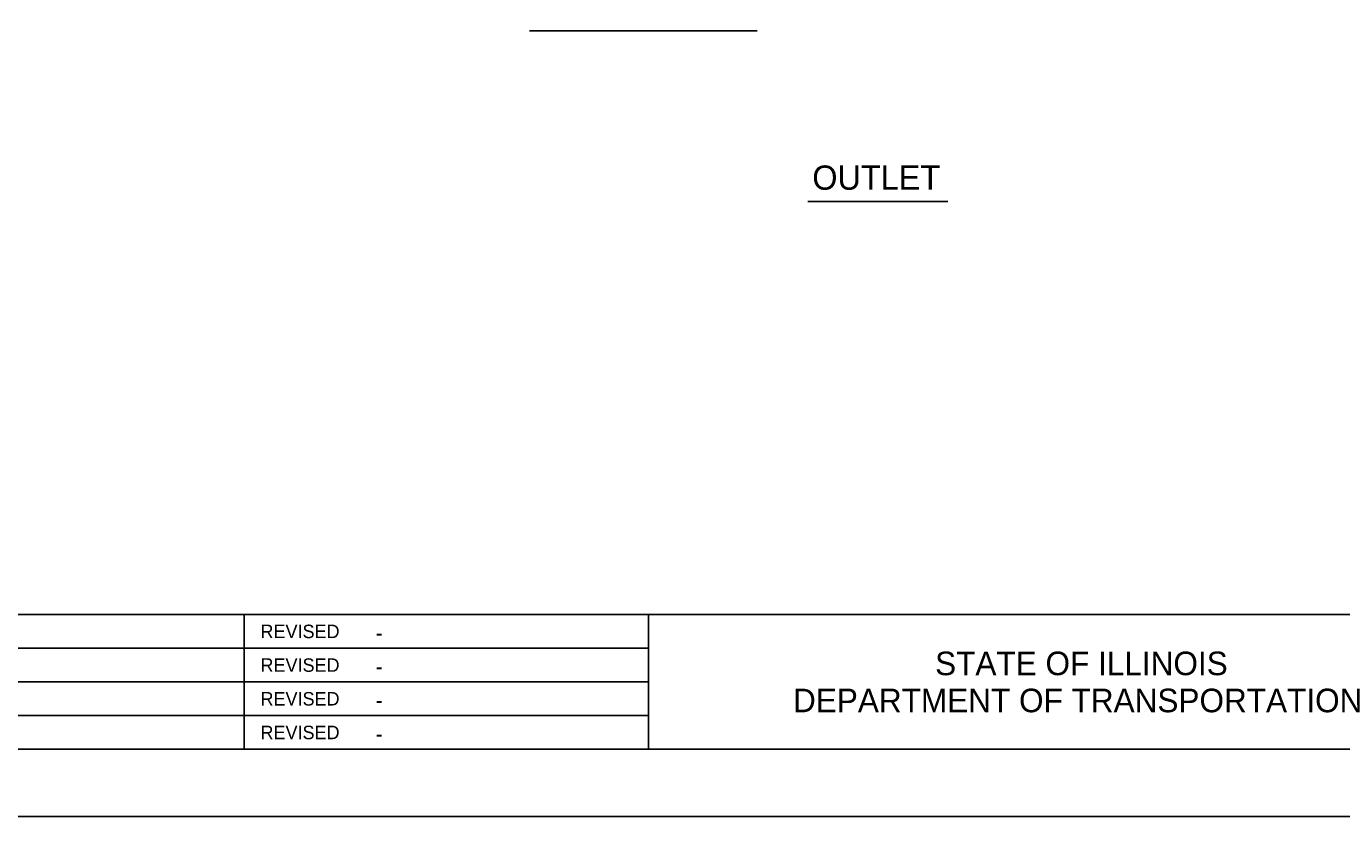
# Model space of a CAD drawing. Extents: x 1901644 to 1903004, y 132483 to 132923.
# Drawn here: x 1902514.9 to 1902710.1, y 132483.2 to 132600.5 of the extents above; entities that cross this region are included whole.
import ezdxf

# ---------------------------------------------------------------- set-up
doc = ezdxf.new("R2010")
doc.units = 0
for name, color, linetype in [('Level 48', 7, 'Continuous'), ('Sheets_50 Reference Boundary', 7, 'Continuous'), ('Sheets_General Details', 7, 'Continuous'), ('Sheets_Printer Plotting Border', 7, 'Continuous')]:
    doc.layers.add(name, color=color, linetype=linetype)

msp = doc.modelspace()

# ---------------------------------------------------------------- linework, layer by layer
at = {"layer": 'Level 48'}
msp.add_lwpolyline([(1902323.75, 132923.2), (1903003.75, 132923.2), (1903003.75, 132483.2), (1902323.75, 132483.2)], close=True, dxfattribs=at)
at = {"layer": 'Sheets_50 Reference Boundary'}
msp.add_lwpolyline([(1902363.75, 132913.19), (1902993.75, 132913.19), (1902993.75, 132513.2), (1902363.75, 132513.2)], close=True, dxfattribs=at)
at = {"layer": 'Sheets_General Details'}
for p, q in [((1902589.58, 132599.83), (1902623.37, 132599.83)), ((1902630.9, 132574.5), (1902651.67, 132574.5)), ((1902363.75, 132513.2), (1902993.75, 132513.2)), ((1902547.23, 132513.2), (1902547.23, 132493.2)), ((1902607.23, 132513.2), (1902607.23, 132493.2)), ((1902423.23, 132508.2), (1902607.23, 132508.2)), ((1902423.23, 132503.2), (1902607.23, 132503.2)), ((1902423.23, 132498.2), (1902607.23, 132498.2)), ((1903003.75, 132483.2), (1902323.75, 132483.2))]:
    msp.add_line(p, q, dxfattribs=at)
msp.add_lwpolyline([(1902363.75, 132913.2), (1902993.75, 132913.2), (1902993.75, 132493.2), (1902363.75, 132493.2)], close=True, dxfattribs=at)
at = {"layer": 'Sheets_Printer Plotting Border'}
msp.add_lwpolyline([(1902323.75, 132483.2), (1903003.75, 132483.2), (1903003.75, 132923.2), (1902323.75, 132923.2)], close=True, dxfattribs=at)

# ---------------------------------------------------------------- texts
at = {"layer": 'Sheets_General Details'}
for s, height, p in [('OUTLET', 3.6, (1902631.54, 132576.26)), ('REVISED', 2, (1902549.63, 132509.7)), ('-', 2.4, (1902566.71, 132509.3)), ('REVISED', 2, (1902549.63, 132504.7)), ('STATE OF ILLINOIS', 3.5, (1902649.77, 132504.2)), ('-', 2.4, (1902566.71, 132504.3)), ('DEPARTMENT OF TRANSPORTATION', 3.5, (1902628.68, 132498.7)), ('REVISED', 2, (1902549.63, 132499.7)), ('-', 2.4, (1902566.71, 132499.3)), ('REVISED', 2, (1902549.63, 132494.7)), ('-', 2.4, (1902566.71, 132494.3))]:
    msp.add_text(s, height=height, dxfattribs=at).set_placement(p)

doc.saveas('drawing.dxf')
